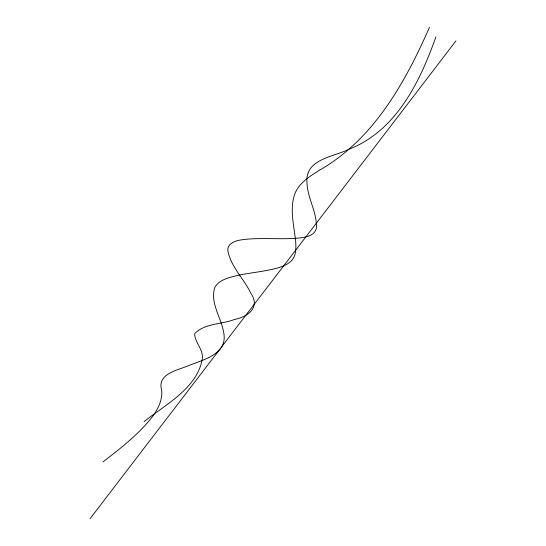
<?xml version="1.0" encoding="UTF-8"?>
<svg xmlns="http://www.w3.org/2000/svg" width="546" height="546" viewBox="0 0 546 546"><rect width="100%" height="100%" fill="white"/><g stroke="black" fill="none" stroke-linecap="round" stroke-linejoin="round"><path stroke-width="0.82" d="M435.879 36.91C420.106 81.613 396.28 130.685 349.31 149.113C333.818 156.927 304.852 158.941 306.968 182.582C307.405 198.314 317.335 212.442 316.352 228.235C315.097 234.76 307.855 236.78 302.177 237.633C292.096 239.011 281.893 238.691 271.751 238.643C261.37 238.602 250.914 238.329 240.629 239.981C234.978 240.847 227.313 243.618 227.812 250.6C230.869 266.864 243.905 278.753 250.894 293.318C260.647 307.671 247.748 316.81 234.521 319.478C221.594 324.508 204.648 323.212 194.656 333.695C194.724 342.567 203.59 349.426 202.3 358.872C197.147 388.527 165.404 404.429 144.096 421.642M429.463 27.3C405.166 82.589 373.512 139.564 319.233 170.332C309.309 176.692 298.02 183.497 294.287 195.441C291.093 205.753 292.308 216.707 293.775 227.211C294.895 236.131 297.058 245.277 295.045 254.224C292.99 262.551 284.282 266.195 276.788 268.216C263.882 271.608 250.525 272.686 237.496 275.464C229.259 277.552 219.212 279.463 214.728 287.558C209.678 304.129 222.645 319.253 224.106 335.476C225.935 354.845 202.327 359.95 188.459 365.663C177.341 370.427 156.497 373.757 161.766 390.67C162.496 400.498 157.671 409.643 151.945 417.28C138.227 434.725 120.461 448.375 103.03 461.868M90.063 518.7L455.937 40.909"/></g></svg>
